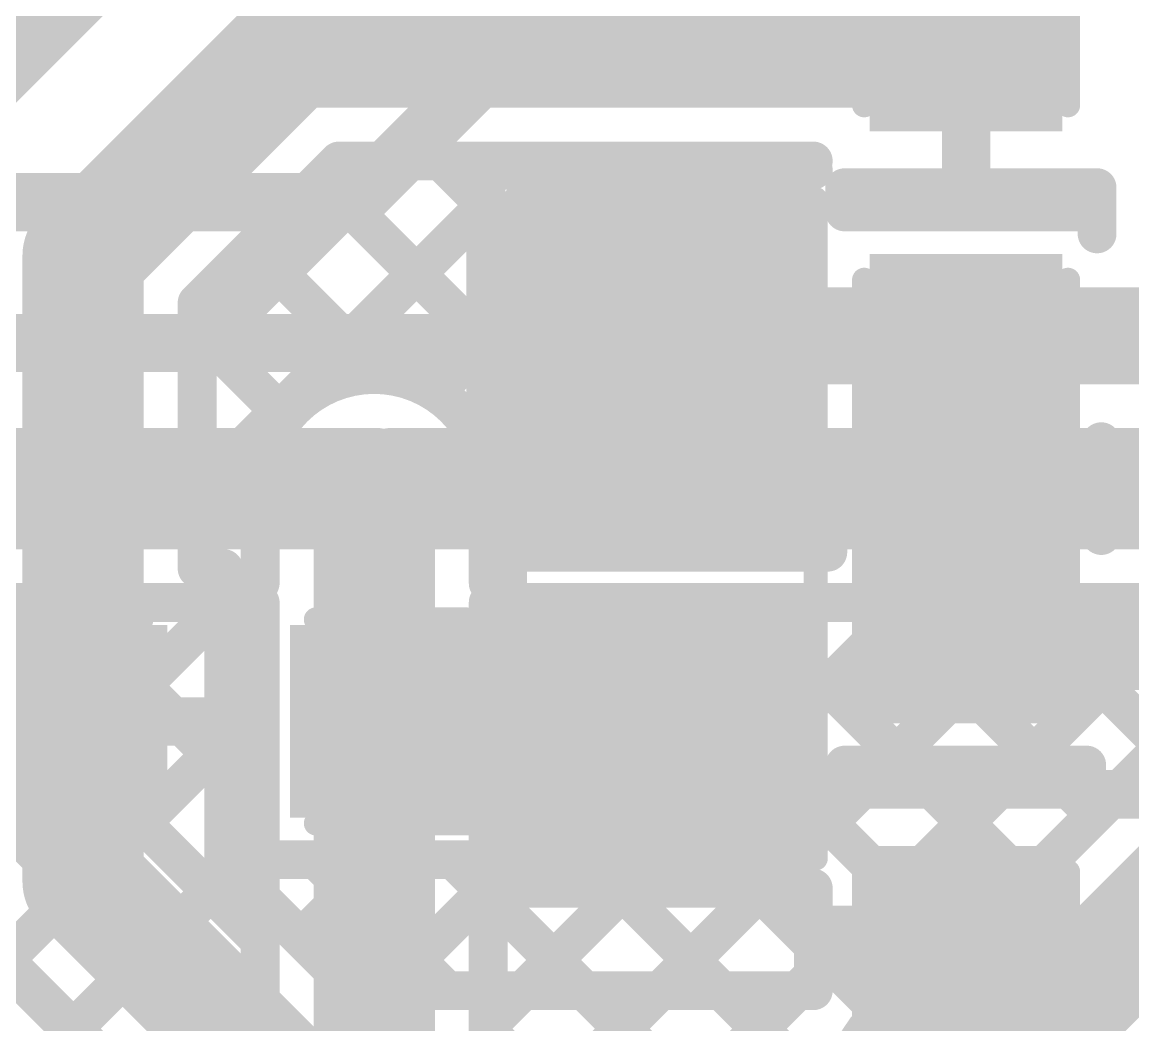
# Model space of a CAD drawing. Header units: millimetres. Extents: x 2.49 to 5.65, y 1.36 to 4.13.
# Drawn here: x 2.7755 to 3.0044, y 3.5505 to 3.7571 of the extents above; entities that cross this region are included whole.
import ezdxf

# ---------------------------------------------------------------- set-up
doc = ezdxf.new("R2010")
doc.units = ezdxf.units.MM
doc.header["$MEASUREMENT"] = 0
for name, color, linetype in [('BottomLayer', 5, 'Continuous'), ('MultiLayer', 9, 'Continuous'), ('TopLayer', 1, 'Continuous'), ('TopOverlay', 2, 'Continuous'), ('TopPaste', 8, 'Continuous'), ('TopSolder', 216, 'Continuous'), ('ViaHoleLayer', 16, 'Continuous')]:
    doc.layers.add(name, color=color, linetype=linetype)

# ---------------------------------------------------------------- blocks, each defined once
blk = doc.blocks.new('I__0805_72')
at = {"layer": 'TopLayer'}
for points in [[(-0.06299, -0.02598), (-0.01575, -0.02598), (-0.06299, 0.02598), (-0.01575, 0.02598)], [(0.01575, -0.02598), (0.06299, -0.02598), (0.01575, 0.02598), (0.06299, 0.02598)]]:
    blk.add_solid(points, dxfattribs=at)
at = {"layer": 'TopOverlay', "const_width": 0.005}
for points in [[(-0.06784, 0.031), (-0.06784, -0.031)], [(-0.06784, 0.031), (0.068, 0.031)], [(0.068, 0.031), (0.068, -0.031)], [(-0.06784, -0.031), (0.068, -0.031)]]:
    blk.add_lwpolyline(points, dxfattribs=at)
at = {"layer": 'TopOverlay', "const_width": 0.0025}
for points in [[(-0.06909, 0.031, 1), (-0.06659, 0.031, 1)], [(-0.06909, 0.031, 1), (-0.06659, 0.031, 1)], [(0.06675, 0.031, 1), (0.06925, 0.031, 1)], [(0.06675, 0.031, 1), (0.06925, 0.031, 1)], [(-0.06909, -0.031, 1), (-0.06659, -0.031, 1)], [(-0.06909, -0.031, 1), (-0.06659, -0.031, 1)], [(0.06675, -0.031, 1), (0.06925, -0.031, 1)], [(0.06675, -0.031, 1), (0.06925, -0.031, 1)]]:
    blk.add_lwpolyline(points, format="xyb", close=True, dxfattribs=at)
at = {"layer": 'TopPaste'}
for points in [[(-0.06299, -0.02598), (-0.01575, -0.02598), (-0.06299, 0.02598), (-0.01575, 0.02598)], [(0.01575, -0.02598), (0.06299, -0.02598), (0.01575, 0.02598), (0.06299, 0.02598)]]:
    blk.add_solid(points, dxfattribs=at)
at = {"layer": 'TopSolder'}
for points in [[(-0.06699, -0.02998), (-0.01175, -0.02998), (-0.06699, 0.02998), (-0.01175, 0.02998)], [(0.01175, -0.02998), (0.06699, -0.02998), (0.01175, 0.02998), (0.06699, 0.02998)]]:
    blk.add_solid(points, dxfattribs=at)
blk = doc.blocks.new('C__0603_103')
at = {"layer": 'TopLayer'}
for points in [[(-0.045, 0.0175), (-0.045, -0.0175), (-0.015, 0.0175), (-0.015, -0.0175)], [(0.015, 0.0175), (0.015, -0.0175), (0.045, 0.0175), (0.045, -0.0175)]]:
    blk.add_solid(points, dxfattribs=at)
at = {"layer": 'TopOverlay', "const_width": 0.005}
for points in [[(-0.049, 0.021), (-0.049, -0.021)], [(-0.018, 0.021), (-0.049, 0.021)], [(0.049, 0.021), (0.018, 0.021)], [(0.049, 0.021), (0.049, -0.021)], [(-0.018, -0.021), (-0.049, -0.021)], [(0.049, -0.021), (0.018, -0.021)]]:
    blk.add_lwpolyline(points, dxfattribs=at)
at = {"layer": 'TopOverlay', "const_width": 0.0025}
for points in [[(-0.05025, 0.021, 1), (-0.04775, 0.021, 1)], [(-0.05025, 0.021, 1), (-0.04775, 0.021, 1)], [(-0.01925, 0.021, 1), (-0.01675, 0.021, 1)], [(0.01675, 0.021, 1), (0.01925, 0.021, 1)], [(0.04775, 0.021, 1), (0.05025, 0.021, 1)], [(0.04775, 0.021, 1), (0.05025, 0.021, 1)], [(-0.05025, -0.021, 1), (-0.04775, -0.021, 1)], [(-0.05025, -0.021, 1), (-0.04775, -0.021, 1)], [(-0.01925, -0.021, 1), (-0.01675, -0.021, 1)], [(0.01675, -0.021, 1), (0.01925, -0.021, 1)], [(0.04775, -0.021, 1), (0.05025, -0.021, 1)], [(0.04775, -0.021, 1), (0.05025, -0.021, 1)]]:
    blk.add_lwpolyline(points, format="xyb", close=True, dxfattribs=at)
at = {"layer": 'TopPaste'}
for points in [[(-0.045, 0.0175), (-0.045, -0.0175), (-0.015, 0.0175), (-0.015, -0.0175)], [(0.015, 0.0175), (0.015, -0.0175), (0.045, 0.0175), (0.045, -0.0175)]]:
    blk.add_solid(points, dxfattribs=at)
at = {"layer": 'TopSolder'}
for points in [[(-0.04736, 0.01986), (-0.04736, -0.01986), (-0.01264, 0.01986), (-0.01264, -0.01986)], [(0.01264, 0.01986), (0.01264, -0.01986), (0.04736, 0.01986), (0.04736, -0.01986)]]:
    blk.add_solid(points, dxfattribs=at)
blk = doc.blocks.new('C__0603_112')
at = {"layer": 'TopLayer'}
for points in [[(-0.045, 0.0175), (-0.045, -0.0175), (-0.015, 0.0175), (-0.015, -0.0175)], [(0.015, 0.0175), (0.015, -0.0175), (0.045, 0.0175), (0.045, -0.0175)]]:
    blk.add_solid(points, dxfattribs=at)
at = {"layer": 'TopOverlay', "const_width": 0.005}
for points in [[(-0.049, -0.021), (-0.049, 0.021)], [(-0.018, 0.021), (-0.049, 0.021)], [(0.049, 0.021), (0.018, 0.021)], [(0.049, -0.021), (0.049, 0.021)], [(-0.018, -0.021), (-0.049, -0.021)], [(0.049, -0.021), (0.018, -0.021)]]:
    blk.add_lwpolyline(points, dxfattribs=at)
at = {"layer": 'TopOverlay', "const_width": 0.0025}
for points in [[(-0.05025, 0.021, 1), (-0.04775, 0.021, 1)], [(-0.05025, 0.021, 1), (-0.04775, 0.021, 1)], [(-0.01925, 0.021, 1), (-0.01675, 0.021, 1)], [(0.01675, 0.021, 1), (0.01925, 0.021, 1)], [(0.04775, 0.021, 1), (0.05025, 0.021, 1)], [(0.04775, 0.021, 1), (0.05025, 0.021, 1)], [(-0.05025, -0.021, 1), (-0.04775, -0.021, 1)], [(-0.05025, -0.021, 1), (-0.04775, -0.021, 1)], [(-0.01925, -0.021, 1), (-0.01675, -0.021, 1)], [(0.01675, -0.021, 1), (0.01925, -0.021, 1)], [(0.04775, -0.021, 1), (0.05025, -0.021, 1)], [(0.04775, -0.021, 1), (0.05025, -0.021, 1)]]:
    blk.add_lwpolyline(points, format="xyb", close=True, dxfattribs=at)
at = {"layer": 'TopPaste'}
for points in [[(-0.045, 0.0175), (-0.045, -0.0175), (-0.015, 0.0175), (-0.015, -0.0175)], [(0.015, 0.0175), (0.015, -0.0175), (0.045, 0.0175), (0.045, -0.0175)]]:
    blk.add_solid(points, dxfattribs=at)
at = {"layer": 'TopSolder'}
for points in [[(-0.04736, 0.01986), (-0.04736, -0.01986), (-0.01264, 0.01986), (-0.01264, -0.01986)], [(0.01264, 0.01986), (0.01264, -0.01986), (0.04736, 0.01986), (0.04736, -0.01986)]]:
    blk.add_solid(points, dxfattribs=at)
blk = doc.blocks.new('C__0603_113')
at = {"layer": 'TopLayer'}
for points in [[(-0.045, 0.0175), (-0.045, -0.0175), (-0.015, 0.0175), (-0.015, -0.0175)], [(0.015, 0.0175), (0.015, -0.0175), (0.045, 0.0175), (0.045, -0.0175)]]:
    blk.add_solid(points, dxfattribs=at)
at = {"layer": 'TopOverlay', "const_width": 0.005}
for points in [[(-0.049, 0.021), (-0.018, 0.021)], [(-0.049, 0.021), (-0.049, -0.021)], [(0.018, 0.021), (0.049, 0.021)], [(0.049, 0.021), (0.049, -0.021)], [(-0.049, -0.021), (-0.018, -0.021)], [(0.018, -0.021), (0.049, -0.021)]]:
    blk.add_lwpolyline(points, dxfattribs=at)
at = {"layer": 'TopOverlay', "const_width": 0.0025}
for points in [[(-0.05025, 0.021, 1), (-0.04775, 0.021, 1)], [(-0.05025, 0.021, 1), (-0.04775, 0.021, 1)], [(-0.01925, 0.021, 1), (-0.01675, 0.021, 1)], [(0.01675, 0.021, 1), (0.01925, 0.021, 1)], [(0.04775, 0.021, 1), (0.05025, 0.021, 1)], [(0.04775, 0.021, 1), (0.05025, 0.021, 1)], [(-0.05025, -0.021, 1), (-0.04775, -0.021, 1)], [(-0.05025, -0.021, 1), (-0.04775, -0.021, 1)], [(-0.01925, -0.021, 1), (-0.01675, -0.021, 1)], [(0.01675, -0.021, 1), (0.01925, -0.021, 1)], [(0.04775, -0.021, 1), (0.05025, -0.021, 1)], [(0.04775, -0.021, 1), (0.05025, -0.021, 1)]]:
    blk.add_lwpolyline(points, format="xyb", close=True, dxfattribs=at)
at = {"layer": 'TopPaste'}
for points in [[(-0.045, 0.0175), (-0.045, -0.0175), (-0.015, 0.0175), (-0.015, -0.0175)], [(0.015, 0.0175), (0.015, -0.0175), (0.045, 0.0175), (0.045, -0.0175)]]:
    blk.add_solid(points, dxfattribs=at)
at = {"layer": 'TopSolder'}
for points in [[(-0.04736, 0.01986), (-0.04736, -0.01986), (-0.01264, 0.01986), (-0.01264, -0.01986)], [(0.01264, 0.01986), (0.01264, -0.01986), (0.04736, 0.01986), (0.04736, -0.01986)]]:
    blk.add_solid(points, dxfattribs=at)

msp = doc.modelspace()

# ---------------------------------------------------------------- linework, layer by layer
at = {"layer": 'BottomLayer'}
for points, const_width in [([(2.844, 3.72), (2.965, 3.841)], 0.012), ([(2.71051, 3.72), (2.844, 3.72)], 0.012), ([(2.742, 3.691), (3.198, 3.691)], 0.012), ([(2.75, 3.661), (2.848, 3.661)], 0.025), ([(2.848, 3.473), (2.848, 3.661)], 0.025), ([(2.852, 3.661), (3.319, 3.661)], 0.025), ([(2.7195, 3.64446), (2.8245, 3.53946)], 0.008), ([(2.653, 3.50153), (2.78897, 3.6375)], 0.008), ([(2.653, 3.47325), (2.81725, 3.6375)], 0.008), ([(2.75, 3.6375), (2.8245, 3.6375)], 0.008), ([(2.75475, 3.6375), (2.8245, 3.56775)], 0.008), ([(2.78303, 3.6375), (2.8245, 3.59603)], 0.008), ([(2.81132, 3.6375), (2.8245, 3.62432)], 0.008), ([(2.8245, 3.473), (2.8245, 3.6375)], 0.008), ([(2.8715, 3.6375), (3.319, 3.6375)], 0.008), ([(2.8715, 3.57861), (2.93039, 3.6375)], 0.008), ([(2.8715, 3.52204), (2.98696, 3.6375)], 0.008), ([(2.8715, 3.49376), (3.01524, 3.6375)], 0.008), ([(2.8715, 3.55032), (2.95868, 3.6375)], 0.008), ([(2.8715, 3.63518), (2.87382, 3.6375)], 0.008), ([(2.8715, 3.60689), (2.90211, 3.6375)], 0.008), ([(2.8715, 3.473), (2.8715, 3.6375)], 0.008), ([(2.89617, 3.6375), (2.96822, 3.56545)], 0.008), ([(2.92445, 3.6375), (2.98236, 3.57959)], 0.008), ([(2.95274, 3.6375), (2.9965, 3.59374)], 0.008), ([(2.98102, 3.6375), (3.01064, 3.60788)], 0.008), ([(2.8715, 3.63388), (2.95245, 3.55293)], 0.008), ([(2.70536, 3.63032), (2.8245, 3.51118)], 0.008), ([(2.65832, 3.45028), (2.8245, 3.61646)], 0.008), ([(2.96093, 3.55817), (3.01737, 3.6146)], 0.008), ([(2.97, 3.534), (3.034, 3.598)], 0.025), ([(2.8715, 3.6056), (2.93993, 3.53717)], 0.008), ([(2.56998, 3.33366), (2.8245, 3.58818)], 0.008), ([(2.8715, 3.57732), (2.92579, 3.52303)], 0.008), ([(2.79092, 3.52632), (2.8245, 3.55989)], 0.008), ([(2.97, 3.534), (2.97, 3.55581)], 0.01), ([(2.8715, 3.54903), (2.91165, 3.50888)], 0.008)]:
    msp.add_lwpolyline(points, dxfattribs=dict(at, const_width=const_width))
for points, const_width in [([(2.841, 3.72, 1), (2.847, 3.72, 1)], 0.006), ([(2.841, 3.72, 1), (2.847, 3.72, 1)], 0.006), ([(2.84175, 3.661, 1), (2.85425, 3.661, 1)], 0.0125), ([(2.84175, 3.661, 1), (2.85425, 3.661, 1)], 0.0125), ([(2.84209, 3.661, 1), (2.85391, 3.661, 1)], 0.01181), ([(2.84575, 3.661, 1), (2.85825, 3.661, 1)], 0.0125), ([(2.78103, 3.6375, 1), (2.78503, 3.6375, 1)], 0.004), ([(2.78697, 3.6375, 1), (2.79097, 3.6375, 1)], 0.004), ([(2.80932, 3.6375, 1), (2.81332, 3.6375, 1)], 0.004), ([(2.81525, 3.6375, 1), (2.81925, 3.6375, 1)], 0.004), ([(2.8225, 3.6375, 1), (2.8265, 3.6375, 1)], 0.004), ([(2.8225, 3.6375, 1), (2.8265, 3.6375, 1)], 0.004), ([(2.8695, 3.6375, 1), (2.8735, 3.6375, 1)], 0.004), ([(2.8695, 3.6375, 1), (2.8735, 3.6375, 1)], 0.004), ([(2.87182, 3.6375, 1), (2.87582, 3.6375, 1)], 0.004), ([(2.89417, 3.6375, 1), (2.89817, 3.6375, 1)], 0.004), ([(2.90011, 3.6375, 1), (2.90411, 3.6375, 1)], 0.004), ([(2.92245, 3.6375, 1), (2.92645, 3.6375, 1)], 0.004), ([(2.92839, 3.6375, 1), (2.93239, 3.6375, 1)], 0.004), ([(2.95074, 3.6375, 1), (2.95474, 3.6375, 1)], 0.004), ([(2.95668, 3.6375, 1), (2.96068, 3.6375, 1)], 0.004), ([(2.97902, 3.6375, 1), (2.98302, 3.6375, 1)], 0.004), ([(2.98496, 3.6375, 1), (2.98896, 3.6375, 1)], 0.004), ([(2.8695, 3.63518, 1), (2.8735, 3.63518, 1)], 0.004), ([(2.8695, 3.63388, 1), (2.8735, 3.63388, 1)], 0.004), ([(2.8225, 3.62432, 1), (2.8265, 3.62432, 1)], 0.004), ([(2.8225, 3.61646, 1), (2.8265, 3.61646, 1)], 0.004), ([(2.8695, 3.60689, 1), (2.8735, 3.60689, 1)], 0.004), ([(2.8695, 3.6056, 1), (2.8735, 3.6056, 1)], 0.004), ([(2.8225, 3.59603, 1), (2.8265, 3.59603, 1)], 0.004), ([(2.9945, 3.59374, 1), (2.9985, 3.59374, 1)], 0.004), ([(2.8225, 3.58818, 1), (2.8265, 3.58818, 1)], 0.004), ([(2.8695, 3.57861, 1), (2.8735, 3.57861, 1)], 0.004), ([(2.98036, 3.57959, 1), (2.98436, 3.57959, 1)], 0.004), ([(2.8695, 3.57732, 1), (2.8735, 3.57732, 1)], 0.004), ([(2.8225, 3.56775, 1), (2.8265, 3.56775, 1)], 0.004), ([(2.96622, 3.56545, 1), (2.97022, 3.56545, 1)], 0.004), ([(2.8225, 3.55989, 1), (2.8265, 3.55989, 1)], 0.004), ([(2.95893, 3.55817, 1), (2.96293, 3.55817, 1)], 0.004), ([(2.95893, 3.55817, 1), (2.96293, 3.55817, 1)], 0.004), ([(2.9675, 3.55581, 1), (2.9725, 3.55581, 1)], 0.005), ([(2.95045, 3.55293, 1), (2.95445, 3.55293, 1)], 0.004), ([(2.8695, 3.55032, 1), (2.8735, 3.55032, 1)], 0.004), ([(2.8695, 3.54903, 1), (2.8735, 3.54903, 1)], 0.004)]:
    msp.add_lwpolyline(points, format="xyb", close=True, dxfattribs=dict(at, const_width=const_width))
at = {"layer": 'BottomLayer', "const_width": 0.008}
msp.add_lwpolyline([(2.94583, 3.54307, -0.216486), (2.96093, 3.55817)], format="xyb", dxfattribs=at)
at = {"layer": 'MultiLayer', "const_width": 0.01181}
msp.add_lwpolyline([(2.84209, 3.661, 1), (2.85391, 3.661, 1)], format="xyb", close=True, dxfattribs=at)
at = {"layer": 'TopLayer'}
for points, const_width in [([(2.75, 3.734), (2.93, 3.914)], 0.025), ([(2.97, 3.752), (2.97, 3.777)], 0.01), ([(2.788, 3.709), (2.831, 3.752)], 0.025), ([(2.831, 3.752), (2.97, 3.752)], 0.025), ([(2.97, 3.727), (2.97, 3.752)], 0.01), ([(2.8115, 3.68831), (2.85169, 3.7285)], 0.008), ([(2.8115, 3.69927), (2.84073, 3.7285)], 0.008), ([(2.84073, 3.7285), (2.9385, 3.7285)], 0.008), ([(2.86174, 3.7285), (2.87102, 3.71922)], 0.008), ([(2.87102, 3.72662), (2.9385, 3.72662)], 0.008), ([(2.87102, 3.66575), (2.87102, 3.72662)], 0.008), ([(2.83709, 3.72486), (2.87102, 3.69094)], 0.008), ([(2.94498, 3.723), (2.997, 3.723)], 0.008), ([(2.94498, 3.718), (2.94498, 3.723)], 0.008), ([(2.95209, 3.723), (2.95709, 3.718)], 0.008), ([(2.95432, 3.718), (2.95932, 3.723)], 0.008), ([(2.98037, 3.723), (2.98537, 3.718)], 0.008), ([(2.98261, 3.718), (2.98761, 3.723)], 0.008), ([(2.997, 3.718), (2.997, 3.723)], 0.008), ([(2.8115, 3.66003), (2.87102, 3.71955)], 0.008), ([(2.788, 3.613), (2.788, 3.709)], 0.025), ([(2.94498, 3.718), (2.997, 3.718)], 0.008), ([(2.997, 3.71348), (2.997, 3.718)], 0.008), ([(2.82295, 3.71072), (2.8492, 3.68447)], 0.008), ([(2.8115, 3.6445), (2.8115, 3.69927)], 0.008), ([(2.908, 3.692), (2.90848, 3.69248)], 0.02), ([(2.90848, 3.69248), (3.04035, 3.69248)], 0.02), ([(2.8115, 3.69388), (2.82967, 3.67571)], 0.008), ([(2.86059, 3.68084), (2.87102, 3.69126)], 0.008), ([(2.99786, 3.666), (2.99786, 3.67065)], 0.008), ([(2.848, 3.613), (2.848, 3.661)], 0.025), ([(2.8115, 3.6656), (2.8245, 3.6526)], 0.008), ([(2.94498, 3.666), (2.99786, 3.666)], 0.008), ([(2.94498, 3.65738), (2.94498, 3.666)], 0.008), ([(2.94889, 3.656), (2.95889, 3.666)], 0.008), ([(2.95252, 3.666), (2.96252, 3.656)], 0.008), ([(2.97718, 3.656), (2.98718, 3.666)], 0.008), ([(2.98081, 3.666), (2.99081, 3.656)], 0.008), ([(2.99786, 3.656), (2.99786, 3.666)], 0.008), ([(2.8245, 3.6415), (2.8245, 3.661)], 0.008), ([(2.87147, 3.6622), (2.87629, 3.65738)], 0.008), ([(2.8715, 3.65738), (2.8715, 3.661)], 0.008), ([(2.8715, 3.65738), (2.94498, 3.65738)], 0.008), ([(2.8715, 3.64788), (2.8715, 3.65738)], 0.008), ([(2.87629, 3.65738), (2.88579, 3.64788)], 0.008), ([(2.8842, 3.64788), (2.8937, 3.65738)], 0.008), ([(2.90458, 3.65738), (2.91407, 3.64788)], 0.008), ([(2.91249, 3.64788), (2.92198, 3.65738)], 0.008), ([(2.93286, 3.65738), (2.9415, 3.64874)], 0.008), ([(2.9415, 3.656), (2.99786, 3.656)], 0.008), ([(2.9415, 3.64788), (2.9415, 3.656)], 0.008), ([(2.99786, 3.65131), (2.99786, 3.656)], 0.008), ([(2.8715, 3.64788), (2.9415, 3.64788)], 0.008), ([(2.8715, 3.6415), (2.8715, 3.64788)], 0.008), ([(2.8115, 3.6445), (2.817, 3.6445)], 0.008), ([(2.817, 3.63725), (2.8245, 3.64475)], 0.008), ([(2.817, 3.58423), (2.817, 3.6445)], 0.008), ([(2.822, 3.5845), (2.822, 3.6415)], 0.008), ([(2.97, 3.63), (2.97051, 3.62949)], 0.02), ([(2.97051, 3.62949), (3.04035, 3.62949)], 0.02), ([(2.817, 3.63182), (2.822, 3.62682)], 0.008), ([(2.788, 3.58), (2.788, 3.613)], 0.025), ([(2.848, 3.613), (2.84826, 3.61326)], 0.025), ([(2.84826, 3.61326), (2.908, 3.61326)], 0.025), ([(2.763, 3.613), (2.788, 3.613)], 0.01), ([(2.788, 3.613), (2.813, 3.613)], 0.01), ([(2.817, 3.60896), (2.822, 3.61396)], 0.008), ([(2.94498, 3.604), (2.99486, 3.604)], 0.008), ([(2.94498, 3.599), (2.94498, 3.604)], 0.008), ([(2.94846, 3.599), (2.95346, 3.604)], 0.008), ([(2.95795, 3.604), (2.96295, 3.599)], 0.008), ([(2.97674, 3.599), (2.98174, 3.604)], 0.008), ([(2.98624, 3.604), (2.99124, 3.599)], 0.008), ([(2.99486, 3.599), (2.99486, 3.604)], 0.008), ([(2.817, 3.60353), (2.822, 3.59853)], 0.008), ([(2.94498, 3.599), (2.99486, 3.599)], 0.008), ([(2.99886, 3.59799), (3.04035, 3.59799)], 0.01), ([(2.97, 3.57), (2.97, 3.595)], 0.01), ([(2.788, 3.58), (2.834, 3.534)], 0.025), ([(2.81878, 3.58246), (2.822, 3.58568)], 0.008), ([(2.817, 3.58423), (2.84373, 3.5575)], 0.008), ([(2.822, 3.5845), (2.87102, 3.5845)], 0.008), ([(2.83292, 3.56831), (2.84911, 3.5845)], 0.008), ([(2.83603, 3.5845), (2.86303, 3.5575)], 0.008), ([(2.86432, 3.5845), (2.89132, 3.5575)], 0.008), ([(2.87102, 3.57864), (2.87102, 3.5845)], 0.008), ([(2.85039, 3.5575), (2.87153, 3.57864)], 0.008), ([(2.87102, 3.57864), (2.9385, 3.57864)], 0.008), ([(2.87868, 3.5575), (2.89981, 3.57864)], 0.008), ([(2.89846, 3.57864), (2.9196, 3.5575)], 0.008), ([(2.90696, 3.5575), (2.9281, 3.57864)], 0.008), ([(2.92675, 3.57864), (2.9385, 3.56688)], 0.008), ([(2.9385, 3.5575), (2.9385, 3.57864)], 0.008), ([(2.97, 3.534), (2.97, 3.57)], 0.025), ([(2.9425, 3.57), (2.97, 3.57)], 0.01), ([(2.7714, 3.56337), (2.81526, 3.5195)], 0.008), ([(2.93524, 3.5575), (2.9385, 3.56076)], 0.008), ([(2.84373, 3.5575), (2.9385, 3.5575)], 0.008), ([(2.61824, 3.38192), (2.78554, 3.54922)], 0.008)]:
    msp.add_lwpolyline(points, dxfattribs=dict(at, const_width=const_width))
for points, const_width in [([(2.82475, 3.752, 1), (2.83725, 3.752, 1)], 0.0125), ([(2.82475, 3.752, 1), (2.83725, 3.752, 1)], 0.0125), ([(2.96375, 3.752, 1), (2.97625, 3.752, 1)], 0.0125), ([(2.9675, 3.752, 1), (2.9725, 3.752, 1)], 0.005), ([(2.9675, 3.752, 1), (2.9725, 3.752, 1)], 0.005), ([(2.83873, 3.7285, 1), (2.84273, 3.7285, 1)], 0.004), ([(2.83873, 3.7285, 1), (2.84273, 3.7285, 1)], 0.004), ([(2.84969, 3.7285, 1), (2.85369, 3.7285, 1)], 0.004), ([(2.85974, 3.7285, 1), (2.86374, 3.7285, 1)], 0.004), ([(2.9365, 3.7285, 1), (2.9405, 3.7285, 1)], 0.004), ([(2.9675, 3.727, 1), (2.9725, 3.727, 1)], 0.005), ([(2.86902, 3.72662, 1), (2.87302, 3.72662, 1)], 0.004), ([(2.86902, 3.72662, 1), (2.87302, 3.72662, 1)], 0.004), ([(2.9365, 3.72662, 1), (2.9405, 3.72662, 1)], 0.004), ([(2.83509, 3.72486, 1), (2.83909, 3.72486, 1)], 0.004), ([(2.94298, 3.723, 1), (2.94698, 3.723, 1)], 0.004), ([(2.94298, 3.723, 1), (2.94698, 3.723, 1)], 0.004), ([(2.95009, 3.723, 1), (2.95409, 3.723, 1)], 0.004), ([(2.95732, 3.723, 1), (2.96132, 3.723, 1)], 0.004), ([(2.97838, 3.723, 1), (2.98238, 3.723, 1)], 0.004), ([(2.98561, 3.723, 1), (2.98961, 3.723, 1)], 0.004), ([(2.995, 3.723, 1), (2.999, 3.723, 1)], 0.004), ([(2.995, 3.723, 1), (2.999, 3.723, 1)], 0.004), ([(2.86902, 3.71955, 1), (2.87302, 3.71955, 1)], 0.004), ([(2.86902, 3.71922, 1), (2.87302, 3.71922, 1)], 0.004), ([(2.78175, 3.709, 1), (2.79425, 3.709, 1)], 0.0125), ([(2.78175, 3.709, 1), (2.79425, 3.709, 1)], 0.0125), ([(2.94298, 3.718, 1), (2.94698, 3.718, 1)], 0.004), ([(2.94298, 3.718, 1), (2.94698, 3.718, 1)], 0.004), ([(2.95232, 3.718, 1), (2.95632, 3.718, 1)], 0.004), ([(2.95509, 3.718, 1), (2.95909, 3.718, 1)], 0.004), ([(2.98061, 3.718, 1), (2.98461, 3.718, 1)], 0.004), ([(2.98338, 3.718, 1), (2.98738, 3.718, 1)], 0.004), ([(2.995, 3.718, 1), (2.999, 3.718, 1)], 0.004), ([(2.995, 3.718, 1), (2.999, 3.718, 1)], 0.004), ([(2.995, 3.718, 1), (2.999, 3.718, 1)], 0.004), ([(2.995, 3.71348, 1), (2.999, 3.71348, 1)], 0.004), ([(2.82095, 3.71072, 1), (2.82495, 3.71072, 1)], 0.004), ([(2.8095, 3.69927, 1), (2.8135, 3.69927, 1)], 0.004), ([(2.8095, 3.69927, 1), (2.8135, 3.69927, 1)], 0.004), ([(2.903, 3.692, 1), (2.913, 3.692, 1)], 0.01), ([(2.90348, 3.69248, 1), (2.91348, 3.69248, 1)], 0.01), ([(2.90348, 3.69248, 1), (2.91348, 3.69248, 1)], 0.01), ([(2.8095, 3.69388, 1), (2.8135, 3.69388, 1)], 0.004), ([(2.86902, 3.69126, 1), (2.87302, 3.69126, 1)], 0.004), ([(2.86902, 3.69094, 1), (2.87302, 3.69094, 1)], 0.004), ([(2.8095, 3.68831, 1), (2.8135, 3.68831, 1)], 0.004), ([(2.8472, 3.68447, 1), (2.8512, 3.68447, 1)], 0.004), ([(2.85859, 3.68084, 1), (2.86259, 3.68084, 1)], 0.004), ([(2.82767, 3.67571, 1), (2.83167, 3.67571, 1)], 0.004), ([(2.99586, 3.67065, 1), (2.99986, 3.67065, 1)], 0.004), ([(2.84175, 3.661, 1), (2.85425, 3.661, 1)], 0.0125), ([(2.84209, 3.661, 1), (2.85391, 3.661, 1)], 0.01181), ([(2.8095, 3.6656, 1), (2.8135, 3.6656, 1)], 0.004), ([(2.86902, 3.66575, 1), (2.87302, 3.66575, 1)], 0.004), ([(2.86902, 3.66575, 1), (2.87302, 3.66575, 1)], 0.004), ([(2.86902, 3.66575, 1), (2.87302, 3.66575, 1)], 0.004), ([(2.94298, 3.666, 1), (2.94698, 3.666, 1)], 0.004), ([(2.94298, 3.666, 1), (2.94698, 3.666, 1)], 0.004), ([(2.95052, 3.666, 1), (2.95452, 3.666, 1)], 0.004), ([(2.95689, 3.666, 1), (2.96089, 3.666, 1)], 0.004), ([(2.97881, 3.666, 1), (2.98281, 3.666, 1)], 0.004), ([(2.98518, 3.666, 1), (2.98918, 3.666, 1)], 0.004), ([(2.99586, 3.666, 1), (2.99986, 3.666, 1)], 0.004), ([(2.99586, 3.666, 1), (2.99986, 3.666, 1)], 0.004), ([(2.99586, 3.666, 1), (2.99986, 3.666, 1)], 0.004), ([(2.8225, 3.661, 1), (2.8265, 3.661, 1)], 0.004), ([(2.8225, 3.661, 1), (2.8265, 3.661, 1)], 0.004), ([(2.86947, 3.6622, 1), (2.87347, 3.6622, 1)], 0.004), ([(2.8695, 3.661, 1), (2.8735, 3.661, 1)], 0.004), ([(2.8695, 3.661, 1), (2.8735, 3.661, 1)], 0.004), ([(2.8095, 3.66003, 1), (2.8135, 3.66003, 1)], 0.004), ([(2.8695, 3.65738, 1), (2.8735, 3.65738, 1)], 0.004), ([(2.8695, 3.65738, 1), (2.8735, 3.65738, 1)], 0.004), ([(2.8695, 3.65738, 1), (2.8735, 3.65738, 1)], 0.004), ([(2.87429, 3.65738, 1), (2.87829, 3.65738, 1)], 0.004), ([(2.87429, 3.65738, 1), (2.87829, 3.65738, 1)], 0.004), ([(2.8917, 3.65738, 1), (2.8957, 3.65738, 1)], 0.004), ([(2.90258, 3.65738, 1), (2.90658, 3.65738, 1)], 0.004), ([(2.91999, 3.65738, 1), (2.92399, 3.65738, 1)], 0.004), ([(2.93086, 3.65738, 1), (2.93486, 3.65738, 1)], 0.004), ([(2.94298, 3.65738, 1), (2.94698, 3.65738, 1)], 0.004), ([(2.94298, 3.65738, 1), (2.94698, 3.65738, 1)], 0.004), ([(2.9395, 3.656, 1), (2.9435, 3.656, 1)], 0.004), ([(2.9395, 3.656, 1), (2.9435, 3.656, 1)], 0.004), ([(2.94689, 3.656, 1), (2.95089, 3.656, 1)], 0.004), ([(2.96052, 3.656, 1), (2.96452, 3.656, 1)], 0.004), ([(2.97518, 3.656, 1), (2.97918, 3.656, 1)], 0.004), ([(2.98881, 3.656, 1), (2.99281, 3.656, 1)], 0.004), ([(2.99586, 3.656, 1), (2.99986, 3.656, 1)], 0.004), ([(2.99586, 3.656, 1), (2.99986, 3.656, 1)], 0.004), ([(2.99586, 3.656, 1), (2.99986, 3.656, 1)], 0.004), ([(2.8225, 3.6526, 1), (2.8265, 3.6526, 1)], 0.004), ([(2.99586, 3.65131, 1), (2.99986, 3.65131, 1)], 0.004), ([(2.8695, 3.64788, 1), (2.8735, 3.64788, 1)], 0.004), ([(2.8695, 3.64788, 1), (2.8735, 3.64788, 1)], 0.004), ([(2.8695, 3.64788, 1), (2.8735, 3.64788, 1)], 0.004), ([(2.8822, 3.64788, 1), (2.8862, 3.64788, 1)], 0.004), ([(2.88379, 3.64788, 1), (2.88779, 3.64788, 1)], 0.004), ([(2.91049, 3.64788, 1), (2.91449, 3.64788, 1)], 0.004), ([(2.91207, 3.64788, 1), (2.91607, 3.64788, 1)], 0.004), ([(2.9395, 3.64874, 1), (2.9435, 3.64874, 1)], 0.004), ([(2.9395, 3.64788, 1), (2.9435, 3.64788, 1)], 0.004), ([(2.9395, 3.64788, 1), (2.9435, 3.64788, 1)], 0.004), ([(2.8095, 3.6445, 1), (2.8135, 3.6445, 1)], 0.004), ([(2.8095, 3.6445, 1), (2.8135, 3.6445, 1)], 0.004), ([(2.815, 3.6445, 1), (2.819, 3.6445, 1)], 0.004), ([(2.815, 3.6445, 1), (2.819, 3.6445, 1)], 0.004), ([(2.8225, 3.64475, 1), (2.8265, 3.64475, 1)], 0.004), ([(2.82, 3.6415, 1), (2.824, 3.6415, 1)], 0.004), ([(2.8225, 3.6415, 1), (2.8265, 3.6415, 1)], 0.004), ([(2.8695, 3.6415, 1), (2.8735, 3.6415, 1)], 0.004), ([(2.815, 3.63725, 1), (2.819, 3.63725, 1)], 0.004), ([(2.965, 3.63, 1), (2.975, 3.63, 1)], 0.01), ([(2.96551, 3.62949, 1), (2.97551, 3.62949, 1)], 0.01), ([(2.96551, 3.62949, 1), (2.97551, 3.62949, 1)], 0.01), ([(2.815, 3.63182, 1), (2.819, 3.63182, 1)], 0.004), ([(2.82, 3.62682, 1), (2.824, 3.62682, 1)], 0.004), ([(2.78175, 3.613, 1), (2.79425, 3.613, 1)], 0.0125), ([(2.78175, 3.613, 1), (2.79425, 3.613, 1)], 0.0125), ([(2.84175, 3.613, 1), (2.85425, 3.613, 1)], 0.0125), ([(2.84175, 3.613, 1), (2.85425, 3.613, 1)], 0.0125), ([(2.84201, 3.61326, 1), (2.85451, 3.61326, 1)], 0.0125), ([(2.84201, 3.61326, 1), (2.85451, 3.61326, 1)], 0.0125), ([(2.90175, 3.61326, 1), (2.91425, 3.61326, 1)], 0.0125), ([(2.7855, 3.613, 1), (2.7905, 3.613, 1)], 0.005), ([(2.7855, 3.613, 1), (2.7905, 3.613, 1)], 0.005), ([(2.8105, 3.613, 1), (2.8155, 3.613, 1)], 0.005), ([(2.82, 3.61396, 1), (2.824, 3.61396, 1)], 0.004), ([(2.815, 3.60896, 1), (2.819, 3.60896, 1)], 0.004), ([(2.94298, 3.604, 1), (2.94698, 3.604, 1)], 0.004), ([(2.94298, 3.604, 1), (2.94698, 3.604, 1)], 0.004), ([(2.95146, 3.604, 1), (2.95546, 3.604, 1)], 0.004), ([(2.95595, 3.604, 1), (2.95995, 3.604, 1)], 0.004), ([(2.97974, 3.604, 1), (2.98374, 3.604, 1)], 0.004), ([(2.98424, 3.604, 1), (2.98824, 3.604, 1)], 0.004), ([(2.99286, 3.604, 1), (2.99686, 3.604, 1)], 0.004), ([(2.99286, 3.604, 1), (2.99686, 3.604, 1)], 0.004), ([(2.815, 3.60353, 1), (2.819, 3.60353, 1)], 0.004), ([(2.82, 3.59853, 1), (2.824, 3.59853, 1)], 0.004), ([(2.94298, 3.599, 1), (2.94698, 3.599, 1)], 0.004), ([(2.94298, 3.599, 1), (2.94698, 3.599, 1)], 0.004), ([(2.94646, 3.599, 1), (2.95046, 3.599, 1)], 0.004), ([(2.96095, 3.599, 1), (2.96495, 3.599, 1)], 0.004), ([(2.97474, 3.599, 1), (2.97874, 3.599, 1)], 0.004), ([(2.98924, 3.599, 1), (2.99324, 3.599, 1)], 0.004), ([(2.99286, 3.599, 1), (2.99686, 3.599, 1)], 0.004), ([(2.99286, 3.599, 1), (2.99686, 3.599, 1)], 0.004), ([(2.99636, 3.59799, 1), (3.00136, 3.59799, 1)], 0.005), ([(2.9675, 3.595, 1), (2.9725, 3.595, 1)], 0.005), ([(2.78175, 3.58, 1), (2.79425, 3.58, 1)], 0.0125), ([(2.78175, 3.58, 1), (2.79425, 3.58, 1)], 0.0125), ([(2.82, 3.58568, 1), (2.824, 3.58568, 1)], 0.004), ([(2.815, 3.58423, 1), (2.819, 3.58423, 1)], 0.004), ([(2.815, 3.58423, 1), (2.819, 3.58423, 1)], 0.004), ([(2.82, 3.5845, 1), (2.824, 3.5845, 1)], 0.004), ([(2.82, 3.5845, 1), (2.824, 3.5845, 1)], 0.004), ([(2.83403, 3.5845, 1), (2.83803, 3.5845, 1)], 0.004), ([(2.84711, 3.5845, 1), (2.85111, 3.5845, 1)], 0.004), ([(2.86232, 3.5845, 1), (2.86632, 3.5845, 1)], 0.004), ([(2.86902, 3.5845, 1), (2.87302, 3.5845, 1)], 0.004), ([(2.86902, 3.5845, 1), (2.87302, 3.5845, 1)], 0.004), ([(2.81678, 3.58246, 1), (2.82078, 3.58246, 1)], 0.004), ([(2.86902, 3.57864, 1), (2.87302, 3.57864, 1)], 0.004), ([(2.86902, 3.57864, 1), (2.87302, 3.57864, 1)], 0.004), ([(2.86953, 3.57864, 1), (2.87353, 3.57864, 1)], 0.004), ([(2.89646, 3.57864, 1), (2.90046, 3.57864, 1)], 0.004), ([(2.89781, 3.57864, 1), (2.90181, 3.57864, 1)], 0.004), ([(2.92475, 3.57864, 1), (2.92875, 3.57864, 1)], 0.004), ([(2.9261, 3.57864, 1), (2.9301, 3.57864, 1)], 0.004), ([(2.9365, 3.57864, 1), (2.9405, 3.57864, 1)], 0.004), ([(2.9365, 3.57864, 1), (2.9405, 3.57864, 1)], 0.004), ([(2.96375, 3.57, 1), (2.97625, 3.57, 1)], 0.0125), ([(2.94, 3.57, 1), (2.945, 3.57, 1)], 0.005), ([(2.9675, 3.57, 1), (2.9725, 3.57, 1)], 0.005), ([(2.9675, 3.57, 1), (2.9725, 3.57, 1)], 0.005), ([(2.83092, 3.56831, 1), (2.83492, 3.56831, 1)], 0.004), ([(2.9365, 3.56688, 1), (2.9405, 3.56688, 1)], 0.004), ([(2.9365, 3.56076, 1), (2.9405, 3.56076, 1)], 0.004), ([(2.84173, 3.5575, 1), (2.84573, 3.5575, 1)], 0.004), ([(2.84173, 3.5575, 1), (2.84573, 3.5575, 1)], 0.004), ([(2.84839, 3.5575, 1), (2.85239, 3.5575, 1)], 0.004), ([(2.86103, 3.5575, 1), (2.86503, 3.5575, 1)], 0.004), ([(2.87668, 3.5575, 1), (2.88068, 3.5575, 1)], 0.004), ([(2.88932, 3.5575, 1), (2.89332, 3.5575, 1)], 0.004), ([(2.90496, 3.5575, 1), (2.90896, 3.5575, 1)], 0.004), ([(2.9176, 3.5575, 1), (2.9216, 3.5575, 1)], 0.004), ([(2.93324, 3.5575, 1), (2.93724, 3.5575, 1)], 0.004), ([(2.9365, 3.5575, 1), (2.9405, 3.5575, 1)], 0.004), ([(2.9365, 3.5575, 1), (2.9405, 3.5575, 1)], 0.004), ([(2.78354, 3.54922, 1), (2.78754, 3.54922, 1)], 0.004)]:
    msp.add_lwpolyline(points, format="xyb", close=True, dxfattribs=dict(at, const_width=const_width))
at = {"layer": 'TopLayer', "const_width": 0.008}
for points in [[(2.8245, 3.661, -0.903155), (2.87102, 3.66575)], [(2.87102, 3.66575, -0.050886), (2.8715, 3.661)]]:
    msp.add_lwpolyline(points, format="xyb", dxfattribs=at)
at = {"layer": 'ViaHoleLayer', "const_width": 0.00591}
msp.add_lwpolyline([(2.84505, 3.661, 1), (2.85095, 3.661, 1)], format="xyb", close=True, dxfattribs=at)

# ---------------------------------------------------------------- block references
for name, p, rotation in [('C__0603_112', (2.97, 3.722), 270), ('I__0805_72', (2.908, 3.65263), 90), ('C__0603_113', (2.97, 3.6), 90), ('C__0603_103', (2.818, 3.613), 180)]:
    msp.add_blockref(name, p, dxfattribs=dict(rotation=rotation))

doc.saveas('drawing.dxf')
